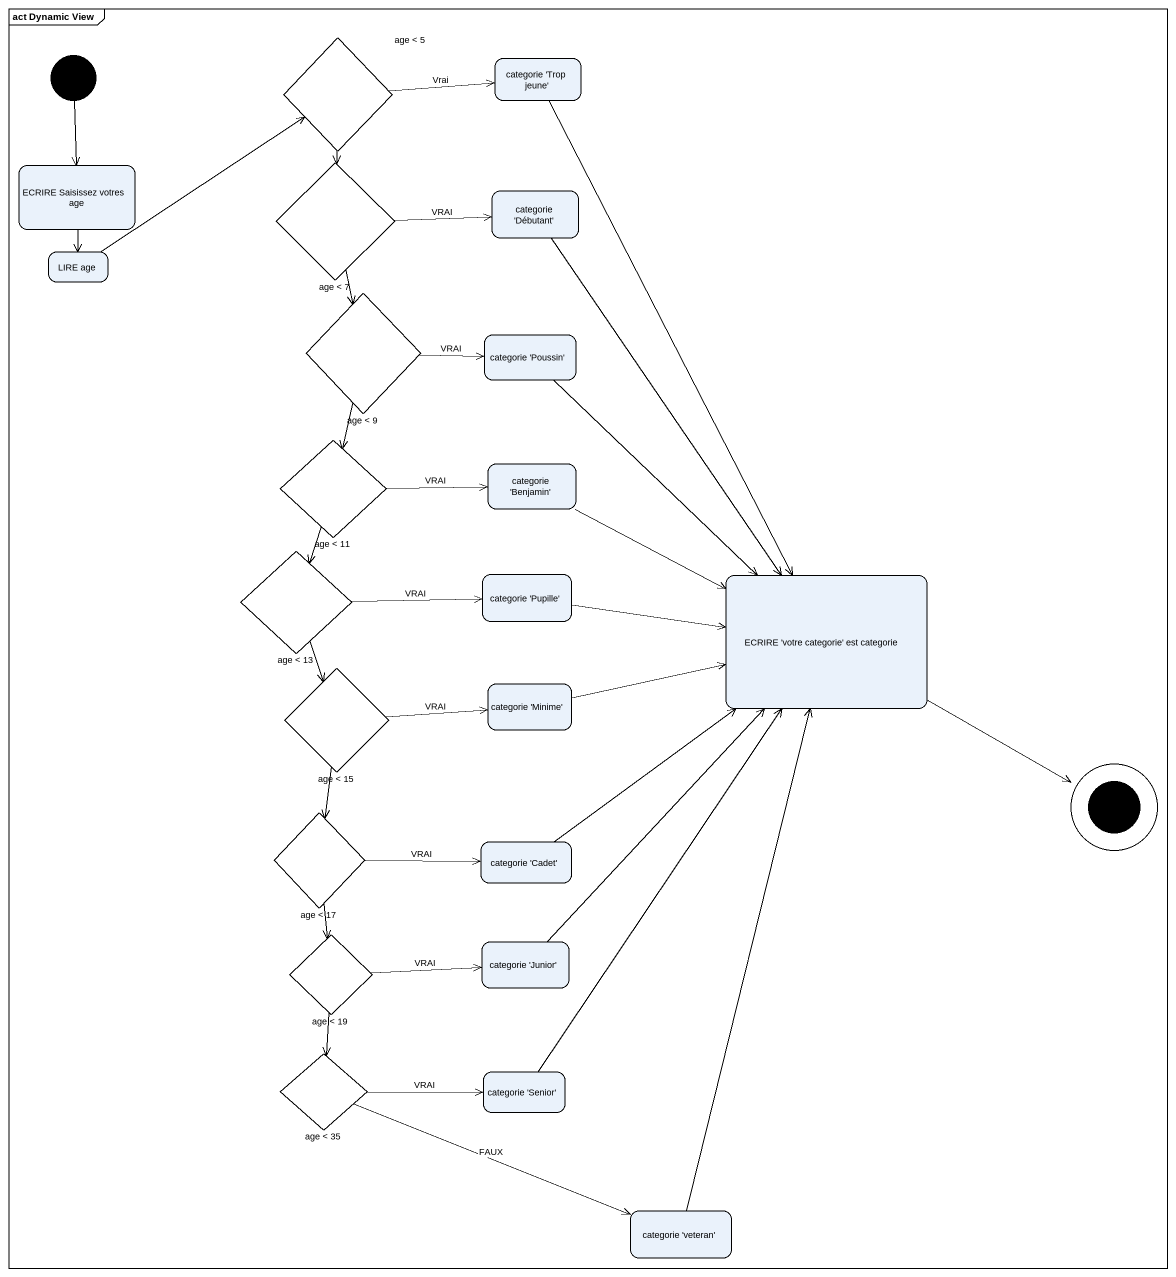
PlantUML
@startuml
mainframe act Dynamic View
hide empty description
state "age < 5" as age_5 <<choice>>
state "categorie 'Trop jeune'" as categorie_Trop_jeune
state "ECRIRE Saisissez votres age" as ECRIRE_Saisissez_votres_age
state "age < 7" as age_7 <<choice>>
state "categorie 'Débutant'" as categorie_Débutant
state "LIRE age" as LIRE_age
state "age < 9" as age_9 <<choice>>
state "categorie 'Poussin'" as categorie_Poussin
state "age < 11" as age_11 <<choice>>
state "categorie 'Benjamin'" as categorie_Benjamin
state "age < 13" as age_13 <<choice>>
state "categorie 'Pupille'" as categorie_Pupille
state "ECRIRE 'votre categorie' est categorie" as ECRIRE_votre_categorie_est
state "age < 15" as age_15 <<choice>>
state "categorie 'Minime'" as categorie_Minime
state "age < 17" as age_17 <<choice>>
state "categorie 'Cadet'" as categorie_Cadet
state "age < 19" as age_19 <<choice>>
state "categorie 'Junior'" as categorie_Junior
state "age < 35" as age_35 <<choice>>
state "categorie 'Senior'" as categorie_Senior
state "categorie 'veteran'" as categorie_veteran
[*] --> ECRIRE_Saisissez_votres_age
age_5 -right-> categorie_Trop_jeune : Vrai
age_5 --> age_7
categorie_Trop_jeune --> ECRIRE_votre_categorie_est
ECRIRE_Saisissez_votres_age --> LIRE_age
age_7 -right-> categorie_Débutant : VRAI
age_7 --> age_9
categorie_Débutant --> ECRIRE_votre_categorie_est
LIRE_age -up-> age_5
age_9 -right-> categorie_Poussin : VRAI
age_9 --> age_11
categorie_Poussin --> ECRIRE_votre_categorie_est
age_11 -right-> categorie_Benjamin : VRAI
age_11 --> age_13
categorie_Benjamin -right-> ECRIRE_votre_categorie_est
age_13 -right-> categorie_Pupille : VRAI
age_13 --> age_15
categorie_Pupille -right-> ECRIRE_votre_categorie_est
age_15 -right-> categorie_Minime : VRAI
age_15 --> age_17
categorie_Minime -right-> ECRIRE_votre_categorie_est
age_17 -right-> categorie_Cadet : VRAI
age_17 --> age_19
categorie_Cadet -up-> ECRIRE_votre_categorie_est
age_19 -right-> categorie_Junior : VRAI
age_19 --> age_35
categorie_Junior -up-> ECRIRE_votre_categorie_est
age_35 -right-> categorie_Senior : VRAI
age_35 -right-> categorie_veteran : FAUX
categorie_Senior -up-> ECRIRE_votre_categorie_est
categorie_veteran -up-> ECRIRE_votre_categorie_est
ECRIRE_votre_categorie_est -right-> [*]
@enduml
